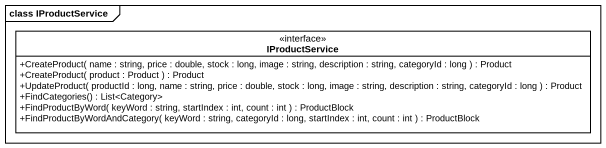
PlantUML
@startuml
mainframe class IProductService
hide circle
hide empty members
skinparam classAttributeIconSize 0
interface IProductService {
  +CreateProduct( name : string, price : double, stock : long, image : string, description : string, categoryId : long ) : Product
  +CreateProduct( product : Product ) : Product
  +UpdateProduct( productId : long, name : string, price : double, stock : long, image : string, description : string, categoryId : long ) : Product
  +FindCategories() : List<Category>
  +FindProductByWord( keyWord : string, startIndex : int, count : int ) : ProductBlock
  +FindProductByWordAndCategory( keyWord : string, categoryId : long, startIndex : int, count : int ) : ProductBlock
}
@enduml
